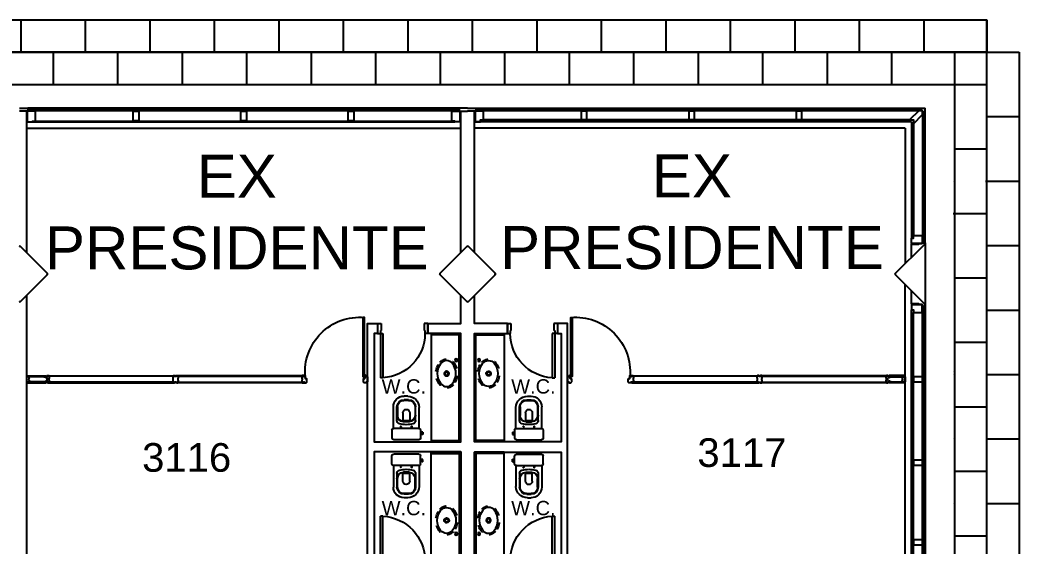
# Model space of a CAD drawing. Header units: metres. Extents: x -331 to 2982, y 362 to 2539.
# Drawn here: x 1091.09 to 1105.03, y 2333.91 to 2341.26 of the extents above; entities that cross this region are included whole.
import ezdxf
from ezdxf.enums import TextEntityAlignment as Align

# ---------------------------------------------------------------- set-up
doc = ezdxf.new("R2010")
doc.units = ezdxf.units.M
for name, pattern in [('DASHDOT', [1, 0.5, -0.25, 0, -0.25]), ('XR_BL2_3 PAV$0$CONTINUOUS', [0]), ('XR_BL2_3 PAV$0$HIDDEN', [0.375, 0.25, -0.125])]:
    doc.linetypes.add(name, pattern=pattern)
doc.layers.get('0').update_dxf_attribs({"color": 251})
for name, color, linetype in [('ALV', 251, 'Continuous'), ('CX', 251, 'Continuous'), ('Det', 251, 'Continuous'), ('Div', 251, 'Continuous'), ('Est', 251, 'Continuous'), ('Mob', 251, 'Continuous'), ('Texto_Salas', 251, 'Continuous'), ('vid', 251, 'Continuous'), ('Zlixo01', 251, 'Continuous')]:
    doc.layers.add(name, color=color, linetype=linetype)
doc.layers.add('Det_Lcorte', color=251, linetype='Continuous', lineweight=20)
doc.layers.add('LCorte', color=251, linetype='Continuous', lineweight=20)
doc.styles.add('ARIAL', font='arial.ttf')
doc.styles.add('DESTAQUE', font='arial.ttf', dxfattribs={"height": 0.4})
doc.styles.get("Standard").update_dxf_attribs({"font": 'arial.ttf', "height": 0.3})

# ---------------------------------------------------------------- blocks, each defined once
blk = doc.blocks.new('XR_BL2_3 PAV$0$PERFIL_UNIT_12')
at = {"layer": 'CX'}
blk.add_lwpolyline([(0, 0.12), (-0.08, 0.12), (-0.08, 0), (0, 0)], close=True, dxfattribs=at)
blk = doc.blocks.new('XR_BL2_3 PAV$0$perfil_cc')
at = {"layer": 'CX'}
for p, q in [((-0.115, 0.117), (-0.115, -0.029)), ((-0.115, -0.029), (-0.115, 0.117))]:
    blk.add_line(p, q, dxfattribs=at)
blk.add_lwpolyline([(0, 0.12), (-0.08, 0.12), (-0.115, 0.12), (-0.115, -0.029), (-0.085, -0.029), (-0.085, -0.028), (-0.04, -0.028), (-0.04, 0), (0, 0)], close=True, dxfattribs=at)
blk = doc.blocks.new('SALA_ANEXO_Canto')
at = {"layer": 'ALV'}
for points in [[(-1156.544, 710.509), (-1156.544, 712.483), (-1156.449, 712.483)], [(-1162.644, 710.444), (-1162.644, 710.623), (-1162.744, 710.623), (-1162.744, 710.633), (-1162.792, 710.633), (-1162.792, 710.643), (-1162.834, 710.643), (-1162.834, 710.62)], [(-1162.834, 709.796), (-1162.834, 709.774), (-1162.819, 709.774), (-1162.819, 709.754), (-1162.792, 709.754), (-1162.792, 709.784), (-1162.744, 709.784), (-1162.744, 709.794), (-1162.644, 709.794), (-1162.644, 709.972)], [(-1156.544, 706.208), (-1156.544, 707.723), (-1157.754, 707.723), (-1157.754, 706.208)], [(-1157.844, 706.068), (-1157.844, 709.518), (-1157.704, 709.518), (-1157.704, 709.378), (-1157.754, 709.378), (-1157.754, 707.863), (-1156.544, 707.863), (-1156.544, 709.378), (-1157.004, 709.378), (-1157.004, 709.518), (-1156.544, 709.518), (-1156.544, 709.907)]]:
    blk.add_lwpolyline(points, dxfattribs=at)
at = {"layer": 'CX', "color": 1}
for p, q in [((-1156.564, 712.523), (-1162.834, 712.523)), ((-1162.834, 710.643), (-1162.834, 712.523)), ((-1162.554, 712.243), (-1156.544, 712.243)), ((-1162.554, 712.243), (-1162.554, 710.354)), ((-1162.554, 701.754), (-1162.554, 710.062)), ((-1162.834, 709.774), (-1162.834, 702.043))]:
    blk.add_line(p, q, dxfattribs=at)
at = {"layer": 'CX', "linetype": 'ByBlock', "ltscale": 0.1}
for p, q in [((-1156.564, 712.508), (-1156.584, 712.508)), ((-1156.584, 712.508), (-1156.584, 712.482)), ((-1156.449, 712.523), (-1156.564, 712.523)), ((-1156.564, 712.523), (-1156.564, 712.483)), ((-1156.564, 712.483), (-1156.449, 712.483))]:
    blk.add_line(p, q, dxfattribs=at)
at = {"layer": 'CX'}
for p, q in [((-1162.789, 710.633), (-1162.644, 710.633)), ((-1162.644, 710.633), (-1162.789, 710.633)), ((-1162.744, 710.623), (-1162.744, 710.633)), ((-1162.422, 710.208), (-1162.415, 710.215)), ((-1162.422, 710.208), (-1162.415, 710.201)), ((-1157.704, 709.518), (-1157.704, 709.378)), ((-1157.704, 709.518), (-1157.654, 709.518)), ((-1157.654, 709.518), (-1157.654, 709.418)), ((-1157.054, 709.518), (-1157.054, 709.418)), ((-1157.004, 709.518), (-1157.054, 709.518)), ((-1157.004, 709.518), (-1157.004, 709.378)), ((-1157.704, 709.378), (-1157.664, 709.378)), ((-1157.664, 709.418), (-1157.654, 709.418)), ((-1157.664, 709.418), (-1157.664, 709.378)), ((-1157.664, 709.378), (-1157.664, 708.759)), ((-1157.664, 709.378), (-1157.629, 709.378)), ((-1157.629, 709.378), (-1157.629, 708.759)), ((-1157.044, 709.418), (-1157.054, 709.418)), ((-1157.044, 709.418), (-1157.044, 709.378)), ((-1157.004, 709.378), (-1157.044, 709.378)), ((-1157.629, 708.759), (-1157.664, 708.759)), ((-1157.664, 706.208), (-1157.664, 706.827)), ((-1157.629, 706.827), (-1157.664, 706.827)), ((-1157.629, 706.208), (-1157.629, 706.827))]:
    blk.add_line(p, q, dxfattribs=at)
at = {"layer": 'CX', "linetype": 'XR_BL2_3 PAV$0$CONTINUOUS'}
for p, q in [((-1162.36, 708.772), (-1162.36, 708.773)), ((-1162.36, 708.773), (-1162.35, 708.773)), ((-1162.35, 708.772), (-1162.36, 708.772)), ((-1162.35, 708.773), (-1162.346, 708.773)), ((-1162.346, 708.772), (-1162.35, 708.772)), ((-1162.343, 708.768), (-1162.344, 708.77)), ((-1162.343, 708.77), (-1162.342, 708.768)), ((-1162.342, 708.768), (-1162.337, 708.768)), ((-1162.335, 708.766), (-1162.342, 708.767)), ((-1162.337, 708.768), (-1162.337, 708.774)), ((-1162.337, 708.774), (-1162.317, 708.774)), ((-1162.323, 708.772), (-1162.336, 708.772)), ((-1162.336, 708.772), (-1162.336, 708.767)), ((-1162.336, 708.767), (-1162.335, 708.767)), ((-1162.333, 708.764), (-1162.334, 708.765)), ((-1162.333, 708.766), (-1162.332, 708.765)), ((-1162.332, 708.765), (-1162.333, 708.764)), ((-1162.323, 708.756), (-1162.323, 708.772)), ((-1162.317, 708.774), (-1162.317, 708.783)), ((-1162.311, 708.79), (-1162.293, 708.79)), ((-1162.292, 708.788), (-1162.307, 708.788)), ((-1162.307, 708.788), (-1162.307, 708.781)), ((-1162.307, 708.781), (-1162.292, 708.781)), ((-1162.292, 708.789), (-1162.292, 708.788)), ((-1162.287, 708.776), (-1162.287, 708.755)), ((-1162.36, 708.704), (-1162.36, 708.705)), ((-1162.36, 708.705), (-1162.354, 708.705)), ((-1162.354, 708.704), (-1162.36, 708.704)), ((-1162.354, 708.705), (-1162.346, 708.705)), ((-1162.346, 708.704), (-1162.354, 708.704)), ((-1162.344, 708.707), (-1162.343, 708.709)), ((-1162.342, 708.709), (-1162.343, 708.707)), ((-1162.342, 708.71), (-1162.335, 708.711)), ((-1162.337, 708.709), (-1162.342, 708.709)), ((-1162.337, 708.704), (-1162.337, 708.709)), ((-1162.317, 708.704), (-1162.337, 708.704)), ((-1162.335, 708.71), (-1162.336, 708.71)), ((-1162.336, 708.71), (-1162.336, 708.705)), ((-1162.336, 708.705), (-1162.323, 708.705)), ((-1162.334, 708.712), (-1162.333, 708.713)), ((-1162.333, 708.713), (-1162.332, 708.712)), ((-1162.332, 708.712), (-1162.333, 708.711)), ((-1162.314, 708.756), (-1162.323, 708.756)), ((-1162.323, 708.705), (-1162.323, 708.721)), ((-1162.323, 708.721), (-1162.314, 708.721)), ((-1162.317, 708.694), (-1162.317, 708.704)), ((-1162.314, 708.741), (-1162.314, 708.756)), ((-1162.314, 708.721), (-1162.314, 708.741)), ((-1162.293, 708.687), (-1162.311, 708.687)), ((-1162.292, 708.696), (-1162.307, 708.696)), ((-1162.307, 708.696), (-1162.307, 708.689)), ((-1162.307, 708.689), (-1162.292, 708.689)), ((-1162.292, 708.689), (-1162.292, 708.688)), ((-1162.29, 708.748), (-1162.29, 708.738)), ((-1162.29, 708.738), (-1162.29, 708.729)), ((-1162.287, 708.753), (-1162.289, 708.75)), ((-1162.289, 708.727), (-1162.287, 708.724)), ((-1162.287, 708.722), (-1162.287, 708.701))]:
    blk.add_line(p, q, dxfattribs=at)
at = {"layer": 'CX'}
for points in [[(-1162.622, 712.364, -0.668179), (-1162.622, 712.362), (-1162.672, 712.362), (-1162.672, 712.312, -0.668179), (-1162.674, 712.311), (-1162.792, 712.429), (-1162.798, 712.429), (-1162.798, 712.475), (-1162.808, 712.475), (-1162.785, 712.498), (-1162.785, 712.488), (-1162.741, 712.488), (-1162.741, 712.483)], [(-1162.514, 708.75), (-1162.517, 708.761, 0.194954), (-1162.517, 708.762), (-1162.519, 708.763, -0.387702), (-1162.52, 708.766), (-1162.518, 708.769), (-1162.519, 708.769), (-1162.521, 708.764), (-1162.521, 708.765), (-1162.521, 708.772), (-1162.51, 708.772), (-1162.51, 708.773), (-1162.554, 708.773), (-1162.554, 708.703), (-1162.51, 708.703), (-1162.51, 708.705), (-1162.521, 708.705), (-1162.521, 708.711), (-1162.521, 708.712), (-1162.519, 708.708), (-1162.518, 708.708), (-1162.52, 708.711, -0.387702), (-1162.519, 708.713), (-1162.517, 708.715, 0.194954), (-1162.517, 708.716), (-1162.514, 708.726, 0.268551), (-1162.516, 708.731), (-1162.523, 708.736), (-1162.523, 708.74), (-1162.516, 708.746, 0.268551)], [(-1160.525, 708.78), (-1160.521, 708.78, -0.414214), (-1160.518, 708.777), (-1160.518, 708.783, -0.439162), (-1160.512, 708.789), (-1160.494, 708.789, -0.414214), (-1160.493, 708.788), (-1160.493, 708.788), (-1160.508, 708.788), (-1160.508, 708.781), (-1160.493, 708.781, -0.322891), (-1160.487, 708.775), (-1160.487, 708.755, -0.13729), (-1160.488, 708.752), (-1160.49, 708.75, 0.13729), (-1160.49, 708.747), (-1160.49, 708.738), (-1160.49, 708.729, 0.13729), (-1160.49, 708.727), (-1160.488, 708.724, -0.13729), (-1160.487, 708.722), (-1160.487, 708.701, -0.322891), (-1160.493, 708.696), (-1160.508, 708.696), (-1160.508, 708.689), (-1160.493, 708.689), (-1160.493, 708.688, -0.414214), (-1160.494, 708.687), (-1160.512, 708.687, -0.439162), (-1160.518, 708.694), (-1160.518, 708.699, -0.414214), (-1160.521, 708.696), (-1160.525, 708.696, -0.414214), (-1160.528, 708.699), (-1160.528, 708.694, -0.439162), (-1160.534, 708.687), (-1160.552, 708.687, -0.414214), (-1160.553, 708.688), (-1160.553, 708.689), (-1160.538, 708.689), (-1160.538, 708.696), (-1160.553, 708.696, -0.322891), (-1160.558, 708.701), (-1160.558, 708.722, -0.13729), (-1160.558, 708.724), (-1160.556, 708.727, 0.13729), (-1160.555, 708.729), (-1160.555, 708.738), (-1160.555, 708.747, 0.13729), (-1160.556, 708.75), (-1160.558, 708.752, -0.13729), (-1160.558, 708.755), (-1160.558, 708.775, -0.322891), (-1160.553, 708.781), (-1160.538, 708.781), (-1160.538, 708.788), (-1160.553, 708.788), (-1160.553, 708.788, -0.414214), (-1160.552, 708.789), (-1160.534, 708.789, -0.439162), (-1160.528, 708.783), (-1160.528, 708.777, -0.414214)], [(-1158.732, 708.694), (-1158.732, 708.701), (-1158.731, 708.701), (-1158.731, 708.692, 0.422579), (-1158.726, 708.687), (-1158.707, 708.687, 0.414214), (-1158.691, 708.703), (-1158.691, 708.745, 0.414214), (-1158.693, 708.747), (-1158.7, 708.747), (-1158.699, 708.745), (-1158.705, 708.745), (-1158.703, 708.747), (-1158.711, 708.747), (-1158.711, 708.787, 0.414214), (-1158.713, 708.789), (-1158.726, 708.789, 0.414214), (-1158.731, 708.784), (-1158.731, 708.773), (-1158.732, 708.773), (-1158.732, 708.783, 0.439162), (-1158.738, 708.789), (-1158.756, 708.789, 0.414214), (-1158.757, 708.788), (-1158.757, 708.788), (-1158.742, 708.788), (-1158.742, 708.781), (-1158.757, 708.781, 0.322891), (-1158.762, 708.775), (-1158.762, 708.755, 0.13729), (-1158.762, 708.752), (-1158.76, 708.75, -0.13729), (-1158.759, 708.747), (-1158.759, 708.738), (-1158.759, 708.729, -0.13729), (-1158.76, 708.727), (-1158.762, 708.724, 0.13729), (-1158.762, 708.722), (-1158.762, 708.701, 0.322891), (-1158.757, 708.696), (-1158.742, 708.696), (-1158.742, 708.689), (-1158.757, 708.689), (-1158.757, 708.688, 0.414214), (-1158.756, 708.687), (-1158.738, 708.687, 0.439162)]]:
    blk.add_lwpolyline(points, format="xyb", close=True, dxfattribs=at)
for points in [[(-1162.792, 710.748), (-1162.792, 710.668), (-1162.792, 710.633), (-1162.644, 710.633), (-1162.644, 710.663), (-1162.644, 710.663), (-1162.644, 710.707), (-1162.672, 710.707), (-1162.672, 710.748)], [(-1157.908, 709.602), (-1157.909, 708.777), (-1157.889, 708.777), (-1157.888, 709.602)]]:
    blk.add_lwpolyline(points, close=True, dxfattribs=at)
at = {"layer": 'CX', "linetype": 'Continuous'}
blk.add_lwpolyline([(-1157.881, 708.786, -0.414214), (-1157.879, 708.788), (-1157.866, 708.788, -0.414214), (-1157.861, 708.783), (-1157.861, 708.773), (-1157.844, 708.773), (-1157.844, 708.707), (-1157.844, 708.703), (-1157.861, 708.703), (-1157.861, 708.693, -0.422579), (-1157.866, 708.688), (-1157.884, 708.688, -0.414214), (-1157.901, 708.705), (-1157.901, 708.745, -0.414214), (-1157.899, 708.747), (-1157.891, 708.747), (-1157.893, 708.745), (-1157.887, 708.745), (-1157.888, 708.747), (-1157.881, 708.747), (-1157.881, 708.759), (-1157.88, 708.759), (-1157.88, 708.76), (-1157.883, 708.76), (-1157.883, 708.771), (-1157.883, 708.772), (-1157.883, 708.758), (-1157.886, 708.758), (-1157.886, 708.788), (-1157.887, 708.788), (-1157.887, 708.79, -3.099483), (-1157.88, 708.789, 0.294496), (-1157.882, 708.787), (-1157.882, 708.775), (-1157.88, 708.775), (-1157.88, 708.775), (-1157.881, 708.775), (-1157.881, 708.786)], format="xyb", close=True, dxfattribs=at)
at = {"layer": 'CX', "color": 1}
for centre, radius, start, end in [((-1157.953, 708.841), 0.764, 85.1646, 184.8272), ((-1157.664, 709.378), 0.62, 273.2362, 0), ((-1157.664, 706.208), 0.62, 0, 86.7638)]:
    blk.add_arc(centre, radius, start, end, dxfattribs=at)
at = {"layer": 'CX', "linetype": 'XR_BL2_3 PAV$0$CONTINUOUS'}
for centre, radius, start, end in [((-1162.346, 708.77), 0.003, 0, 90), ((-1162.346, 708.77), 0.0018, 360, 90), ((-1162.342, 708.768), 0.001, 180, 270), ((-1162.335, 708.765), 0.002, 33.8514, 80.0832), ((-1162.335, 708.764), 0.002, 31.9223, 79.9156), ((-1162.311, 708.784), 0.00607, 92.822, 184.1227), ((-1162.293, 708.789), 0.001, 0, 90), ((-1162.293, 708.774), 0.0066, 11.8368, 83.416), ((-1162.346, 708.707), 0.003, 270, 0), ((-1162.346, 708.707), 0.0018, 270, 0), ((-1162.342, 708.709), 0.001, 90, 180), ((-1162.335, 708.713), 0.002, 280.0844, 328.0777), ((-1162.335, 708.712), 0.002, 279.9168, 326.1486), ((-1162.311, 708.693), 0.00607, 175.8773, 267.178), ((-1162.293, 708.688), 0.001, 270, 360), ((-1162.293, 708.703), 0.0066, 276.584, 348.1632), ((-1162.285, 708.748), 0.005, 148.731, 180), ((-1162.285, 708.729), 0.005, 180, 211.269), ((-1162.292, 708.755), 0.005, 328.731, 0), ((-1162.292, 708.722), 0.005, 360, 31.269)]:
    blk.add_arc(centre, radius, start, end, dxfattribs=at)
at = {"layer": 'Div', "linetype": 'ByBlock'}
for points in [[(-1162.332, 708.774), (-1162.548, 708.774), (-1162.548, 708.789), (-1162.332, 708.789)], [(-1162.332, 708.703), (-1162.548, 708.703), (-1162.548, 708.688), (-1162.332, 708.688)]]:
    blk.add_lwpolyline(points, close=True, dxfattribs=at)
at = {"layer": 'Est'}
blk.add_lwpolyline([(-1162.834, 710.62), (-1162.834, 709.796), (-1162.827, 709.789), (-1162.415, 710.201), (-1162.422, 710.208), (-1162.415, 710.215), (-1162.827, 710.627)], close=True, dxfattribs=at)
blk.add_lwpolyline([(-1156.449, 709.826), (-1156.456, 709.819), (-1156.837, 710.201), (-1156.83, 710.208), (-1156.837, 710.215), (-1156.456, 710.597), (-1156.449, 710.59)], dxfattribs=at)
at = {"layer": 'Mob'}
for p, q in [((-1157.284, 708.503), (-1157.334, 708.503)), ((-1157.484, 708.053), (-1157.484, 708.353)), ((-1157.434, 708.237), (-1157.434, 708.353)), ((-1157.426, 708.354), (-1157.426, 708.234)), ((-1157.271, 708.444), (-1157.336, 708.444)), ((-1157.274, 708.453), (-1157.334, 708.453)), ((-1157.181, 708.354), (-1157.181, 708.234)), ((-1157.174, 708.237), (-1157.174, 708.353)), ((-1157.124, 708.053), (-1157.124, 708.343)), ((-1157.434, 708.165), (-1157.434, 708.237)), ((-1157.352, 708.27), (-1157.352, 708.164)), ((-1157.256, 708.27), (-1157.256, 708.164)), ((-1157.174, 708.165), (-1157.174, 708.237)), ((-1157.266, 708.145), (-1157.342, 708.145)), ((-1157.266, 708.149), (-1157.341, 708.149)), ((-1157.504, 708.028), (-1157.504, 707.918)), ((-1157.129, 708.053), (-1157.479, 708.053)), ((-1157.104, 708.028), (-1157.104, 707.918)), ((-1157.089, 707.998), (-1157.104, 707.998)), ((-1157.089, 707.968), (-1157.104, 707.968)), ((-1157.074, 708.001), (-1157.089, 708.001)), ((-1157.089, 708.001), (-1157.089, 707.966)), ((-1157.074, 707.966), (-1157.089, 707.966)), ((-1157.074, 708.001), (-1157.074, 707.966)), ((-1157.129, 707.893), (-1157.479, 707.893)), ((-1157.504, 707.558), (-1157.504, 707.668)), ((-1157.129, 707.693), (-1157.479, 707.693)), ((-1157.104, 707.558), (-1157.104, 707.668)), ((-1157.484, 707.534), (-1157.484, 707.233)), ((-1157.129, 707.533), (-1157.479, 707.533)), ((-1157.124, 707.534), (-1157.124, 707.243)), ((-1157.089, 707.618), (-1157.104, 707.618)), ((-1157.089, 707.588), (-1157.104, 707.588)), ((-1157.074, 707.621), (-1157.089, 707.621)), ((-1157.089, 707.586), (-1157.089, 707.621)), ((-1157.074, 707.586), (-1157.089, 707.586)), ((-1157.074, 707.586), (-1157.074, 707.621)), ((-1157.434, 707.422), (-1157.434, 707.349)), ((-1157.352, 707.316), (-1157.352, 707.422)), ((-1157.266, 707.441), (-1157.342, 707.441)), ((-1157.266, 707.437), (-1157.341, 707.437)), ((-1157.256, 707.316), (-1157.256, 707.422)), ((-1157.174, 707.422), (-1157.174, 707.349)), ((-1157.434, 707.349), (-1157.434, 707.233)), ((-1157.426, 707.232), (-1157.426, 707.352)), ((-1157.181, 707.232), (-1157.181, 707.352)), ((-1157.174, 707.349), (-1157.174, 707.233)), ((-1157.271, 707.142), (-1157.336, 707.142)), ((-1157.274, 707.133), (-1157.334, 707.133)), ((-1157.284, 707.083), (-1157.334, 707.083))]:
    blk.add_line(p, q, dxfattribs=at)
for points in [[(-1156.959, 707.863), (-1156.959, 707.863), (-1156.544, 707.863), (-1156.544, 709.378), (-1156.959, 709.378), (-1156.959, 707.863)], [(-1156.959, 707.883), (-1156.564, 707.883), (-1156.564, 709.358), (-1156.958, 709.358)], [(-1156.959, 707.723), (-1156.959, 707.723), (-1156.544, 707.723), (-1156.544, 706.208), (-1156.959, 706.208), (-1156.959, 707.723)], [(-1156.959, 707.703), (-1156.564, 707.703), (-1156.564, 706.228), (-1156.958, 706.228)]]:
    blk.add_lwpolyline(points, dxfattribs=at)
at = {"layer": 'Mob', "linetype": 'XR_BL2_3 PAV$0$HIDDEN', "ltscale": 0.05}
for points in [[(-1156.836, 708.975, 0.358975), (-1156.836, 708.662)], [(-1156.646, 708.975, 0.472393), (-1156.836, 708.975)], [(-1156.646, 708.661, 0.359179), (-1156.646, 708.975)], [(-1156.836, 708.662, 0.471699), (-1156.646, 708.661)], [(-1156.836, 706.925, -0.471699), (-1156.646, 706.925)], [(-1156.836, 706.612, -0.358975), (-1156.836, 706.925)], [(-1156.646, 706.925, -0.359179), (-1156.646, 706.612)], [(-1156.646, 706.612, -0.472393), (-1156.836, 706.612)]]:
    blk.add_lwpolyline(points, format="xyb", dxfattribs=at)
at = {"layer": 'Mob'}
for points in [[(-1156.82, 708.962, 0.358974), (-1156.82, 708.675)], [(-1156.663, 708.962, 0.472527), (-1156.82, 708.962)], [(-1156.663, 708.675, 0.359169), (-1156.663, 708.962)], [(-1156.718, 708.818, 1), (-1156.764, 708.818)], [(-1156.764, 708.818, 1), (-1156.718, 708.818)], [(-1156.82, 708.675, 0.471701), (-1156.663, 708.675)], [(-1156.82, 706.912, -0.471701), (-1156.663, 706.912)], [(-1156.82, 706.625, -0.358974), (-1156.82, 706.912)], [(-1156.663, 706.912, -0.359169), (-1156.663, 706.625)], [(-1156.764, 706.768, -1), (-1156.718, 706.768)], [(-1156.718, 706.768, -1), (-1156.764, 706.768)], [(-1156.663, 706.625, -0.472527), (-1156.82, 706.625)]]:
    blk.add_lwpolyline(points, format="xyb", dxfattribs=at)
for points in [[(-1156.741, 708.852, 1.732057), (-1156.712, 708.801, 0.577348)], [(-1156.741, 706.735, -1.732057), (-1156.712, 706.785, -0.577348)]]:
    blk.add_lwpolyline(points, format="xyb", close=True, dxfattribs=at)
for centre, radius in [((-1156.608, 709.006), 0.0175), ((-1157.379, 708.072), 0.0075), ((-1157.229, 708.072), 0.0075), ((-1157.379, 707.514), 0.0075), ((-1157.229, 707.514), 0.0075), ((-1156.608, 706.581), 0.0175)]:
    blk.add_circle(centre, radius, dxfattribs=at)
for centre, radius, start, end in [((-1157.334, 708.353), 0.15, 90, 180), ((-1157.284, 708.343), 0.16, 0, 90), ((-1157.334, 708.353), 0.1, 90, 180), ((-1157.336, 708.354), 0.09, 90, 180), ((-1157.274, 708.353), 0.1, 0, 90), ((-1157.271, 708.354), 0.09, 0, 90), ((-1157.342, 708.237), 0.092, 180, 270), ((-1157.341, 708.234), 0.085, 180, 270), ((-1157.304, 708.27), 0.048, 0, 180), ((-1157.266, 708.237), 0.092, 270, 0), ((-1157.266, 708.234), 0.085, 270, 0), ((-1157.382, 708.165), 0.0519, 180.4721, 250.6216), ((-1157.248, 708.949), 0.846, 259.7212, 266.2276), ((-1157.312, 708.281), 0.124, 251.5021, 274.0925), ((-1157.295, 708.281), 0.124, 265.9075, 288.4979), ((-1157.359, 708.949), 0.846, 273.7724, 280.2788), ((-1157.225, 708.165), 0.0519, 289.3784, 359.5279), ((-1157.479, 708.028), 0.025, 90, 180), ((-1157.129, 708.028), 0.025, 0, 90), ((-1157.479, 707.918), 0.025, 180, 270), ((-1157.129, 707.918), 0.025, 270, 0), ((-1157.479, 707.668), 0.025, 90, 180), ((-1157.129, 707.668), 0.025, 0, 90), ((-1157.479, 707.558), 0.025, 180, 270), ((-1157.129, 707.558), 0.025, 270, 0), ((-1157.382, 707.422), 0.0519, 109.3784, 179.5279), ((-1157.342, 707.349), 0.092, 90, 180), ((-1157.341, 707.352), 0.085, 90, 180), ((-1157.248, 706.638), 0.846, 93.7724, 100.2788), ((-1157.312, 707.305), 0.124, 85.9075, 108.4979), ((-1157.359, 706.638), 0.846, 79.7212, 86.2276), ((-1157.295, 707.305), 0.124, 71.5021, 94.0925), ((-1157.266, 707.349), 0.092, 0, 90), ((-1157.266, 707.352), 0.085, 0, 90), ((-1157.225, 707.422), 0.0519, 0.4721, 70.6216), ((-1157.334, 707.233), 0.15, 180, 270), ((-1157.334, 707.233), 0.1, 180, 270), ((-1157.336, 707.232), 0.09, 180, 270), ((-1157.304, 707.316), 0.048, 180, 0), ((-1157.284, 707.243), 0.16, 270, 0), ((-1157.274, 707.233), 0.1, 270, 0), ((-1157.271, 707.232), 0.09, 270, 0)]:
    blk.add_arc(centre, radius, start, end, dxfattribs=at)
at = {"layer": 'vid', "linetype": 'ByBlock', "ltscale": 0.1}
for p, q in [((-1162.672, 712.362), (-1162.672, 710.748)), ((-1162.672, 702.148), (-1162.672, 709.669))]:
    blk.add_line(p, q, dxfattribs=at)
at = {"layer": 'vid'}
for p, q in [((-1162.644, 712.333), (-1156.544, 712.333)), ((-1162.644, 712.333), (-1162.644, 710.707)), ((-1162.632, 712.362), (-1156.669, 712.362)), ((-1162.644, 702.107), (-1162.644, 709.709))]:
    blk.add_line(p, q, dxfattribs=at)
for points in [[(-1162.798, 712.475), (-1162.798, 710.663), (-1162.808, 710.663), (-1162.808, 712.475)], [(-1162.785, 712.488), (-1156.584, 712.488), (-1156.584, 712.498), (-1162.785, 712.498)], [(-1162.798, 702.063), (-1162.798, 709.754), (-1162.808, 709.754), (-1162.808, 702.063)], [(-1162.299, 708.788), (-1160.538, 708.788), (-1160.538, 708.781), (-1162.299, 708.781)], [(-1158.745, 708.788), (-1160.508, 708.788), (-1160.508, 708.781), (-1158.745, 708.781)], [(-1162.299, 708.689), (-1160.538, 708.689), (-1160.538, 708.696), (-1162.299, 708.696)], [(-1158.745, 708.689), (-1160.508, 708.689), (-1160.508, 708.696), (-1158.745, 708.696)]]:
    blk.add_lwpolyline(points, close=True, dxfattribs=at)
at = {"layer": 'CX', "xscale": -1, "rotation": 90}
blk.add_blockref('XR_BL2_3 PAV$0$perfil_cc', (-1162.672, 709.669), dxfattribs=at)
at = {"layer": 'Zlixo01', "linetype": 'ByBlock', "xscale": -1}
for p in [(-1161.114, 712.362), (-1159.614, 712.362), (-1158.114, 712.362)]:
    blk.add_blockref('XR_BL2_3 PAV$0$PERFIL_UNIT_12', p, dxfattribs=at)
at = {"layer": 'Zlixo01', "linetype": 'ByBlock', "ltscale": 0.1, "xscale": -1}
blk.add_blockref('XR_BL2_3 PAV$0$perfil_cc', (-1156.669, 712.362), dxfattribs=at)
at = {"layer": 'Zlixo01', "linetype": 'ByBlock', "rotation": 89.99999999999999}
for p in [(-1162.674, 708.778), (-1162.674, 707.614), (-1162.674, 706.503)]:
    blk.add_blockref('XR_BL2_3 PAV$0$PERFIL_UNIT_12', p, dxfattribs=at)
blk = doc.blocks.new('SALA_ANEXO_Meio')
at = {"layer": 'ALV'}
for p, q in [((-1090.946, 729.98), (-1090.946, 728.006)), ((-1090.946, 727.404), (-1090.946, 719.406))]:
    blk.add_line(p, q, dxfattribs=at)
for points in [[(-1097.006, 728.006), (-1097.006, 729.98), (-1097.101, 729.98)], [(-1097.006, 723.705), (-1097.006, 725.22), (-1095.796, 725.22), (-1095.796, 723.705)], [(-1095.706, 723.565), (-1095.706, 727.015), (-1095.846, 727.015), (-1095.846, 726.875), (-1095.796, 726.875), (-1095.796, 725.36), (-1097.006, 725.36), (-1097.006, 726.875), (-1096.546, 726.875), (-1096.546, 727.015), (-1097.006, 727.015), (-1097.006, 727.404)]]:
    blk.add_lwpolyline(points, dxfattribs=at)
at = {"layer": 'CX', "linetype": 'ByBlock', "ltscale": 0.1}
for p, q in [((-1097.101, 730.02), (-1096.986, 730.02)), ((-1096.986, 729.98), (-1097.101, 729.98)), ((-1096.986, 730.02), (-1096.986, 729.98)), ((-1096.986, 730.005), (-1096.966, 730.005)), ((-1096.966, 730.005), (-1096.966, 729.979)), ((-1090.966, 730.005), (-1090.986, 730.005)), ((-1090.986, 730.005), (-1090.986, 729.979)), ((-1090.851, 730.02), (-1090.966, 730.02)), ((-1090.966, 730.02), (-1090.966, 729.98)), ((-1090.966, 729.98), (-1090.851, 729.98))]:
    blk.add_line(p, q, dxfattribs=at)
at = {"layer": 'CX'}
for p, q in [((-1096.996, 729.976), (-1096.996, 729.83)), ((-1096.996, 729.83), (-1096.996, 729.976)), ((-1090.956, 729.976), (-1090.956, 729.83)), ((-1090.956, 729.83), (-1090.956, 729.976)), ((-1096.546, 727.015), (-1096.546, 726.875)), ((-1096.546, 727.015), (-1096.496, 727.015)), ((-1096.506, 726.915), (-1096.496, 726.915)), ((-1096.506, 726.915), (-1096.506, 726.875)), ((-1096.496, 727.015), (-1096.496, 726.915)), ((-1095.896, 727.015), (-1095.896, 726.915)), ((-1095.846, 727.015), (-1095.896, 727.015)), ((-1095.886, 726.915), (-1095.896, 726.915)), ((-1095.886, 726.915), (-1095.886, 726.875)), ((-1095.846, 727.015), (-1095.846, 726.875)), ((-1096.546, 726.875), (-1096.506, 726.875)), ((-1095.921, 726.875), (-1095.921, 726.256)), ((-1095.886, 726.875), (-1095.921, 726.875)), ((-1095.886, 726.875), (-1095.886, 726.256)), ((-1095.846, 726.875), (-1095.886, 726.875)), ((-1095.921, 726.256), (-1095.886, 726.256)), ((-1095.921, 723.705), (-1095.921, 724.324)), ((-1095.921, 724.324), (-1095.886, 724.324)), ((-1095.886, 723.705), (-1095.886, 724.324))]:
    blk.add_line(p, q, dxfattribs=at)
at = {"layer": 'CX', "color": 1}
for p, q in [((-1096.986, 730.02), (-1090.966, 730.02)), ((-1090.946, 729.74), (-1097.006, 729.74))]:
    blk.add_line(p, q, dxfattribs=at)
at = {"layer": 'CX'}
for points in [[(-1096.881, 729.979), (-1096.961, 729.979), (-1096.996, 729.979), (-1096.996, 729.83), (-1096.966, 729.83), (-1096.966, 729.83), (-1096.922, 729.83), (-1096.922, 729.84), (-1096.881, 729.84)], [(-1095.436, 729.98), (-1095.516, 729.98), (-1095.516, 729.845), (-1095.436, 729.845)], [(-1093.936, 729.98), (-1094.016, 729.98), (-1094.016, 729.845), (-1093.936, 729.845)], [(-1092.436, 729.98), (-1092.516, 729.98), (-1092.516, 729.845), (-1092.436, 729.845)], [(-1091.072, 729.979), (-1090.992, 729.979), (-1090.956, 729.979), (-1090.956, 729.83), (-1090.986, 729.83), (-1090.986, 729.83), (-1091.031, 729.83), (-1091.031, 729.84), (-1091.072, 729.84)], [(-1095.642, 727.098), (-1095.641, 726.273), (-1095.661, 726.273), (-1095.662, 727.098)]]:
    blk.add_lwpolyline(points, close=True, dxfattribs=at)
at = {"layer": 'CX', "linetype": 'Continuous'}
blk.add_lwpolyline([(-1095.669, 726.283, 0.414214), (-1095.671, 726.285), (-1095.684, 726.285, 0.414214), (-1095.689, 726.28), (-1095.689, 726.27), (-1095.706, 726.27), (-1095.706, 726.204), (-1095.706, 726.2), (-1095.689, 726.2), (-1095.689, 726.19, 0.422579), (-1095.684, 726.185), (-1095.666, 726.185, 0.414214), (-1095.649, 726.201), (-1095.649, 726.242, 0.414214), (-1095.651, 726.244), (-1095.659, 726.244), (-1095.657, 726.241), (-1095.663, 726.241), (-1095.662, 726.244), (-1095.669, 726.244), (-1095.669, 726.255), (-1095.67, 726.255), (-1095.67, 726.256), (-1095.667, 726.256), (-1095.667, 726.268), (-1095.667, 726.268), (-1095.667, 726.254), (-1095.664, 726.254), (-1095.664, 726.284), (-1095.663, 726.284), (-1095.663, 726.287, 3.099483), (-1095.67, 726.286, -0.294496), (-1095.668, 726.284), (-1095.668, 726.271), (-1095.67, 726.271), (-1095.67, 726.271), (-1095.669, 726.271), (-1095.669, 726.283)], format="xyb", close=True, dxfattribs=at)
at = {"layer": 'CX'}
for points in [[(-1094.818, 726.19), (-1094.818, 726.198), (-1094.819, 726.198), (-1094.819, 726.188, -0.422579), (-1094.824, 726.183), (-1094.843, 726.183, -0.414214), (-1094.859, 726.2), (-1094.859, 726.241, -0.414214), (-1094.857, 726.243), (-1094.85, 726.243), (-1094.851, 726.241), (-1094.845, 726.241), (-1094.847, 726.243), (-1094.839, 726.243), (-1094.839, 726.283, -0.414214), (-1094.837, 726.285), (-1094.824, 726.285, -0.414214), (-1094.819, 726.28), (-1094.819, 726.27), (-1094.818, 726.27), (-1094.818, 726.279, -0.439162), (-1094.812, 726.286), (-1094.794, 726.286, -0.414214), (-1094.793, 726.285), (-1094.793, 726.284), (-1094.808, 726.284), (-1094.808, 726.277), (-1094.793, 726.277, -0.322891), (-1094.788, 726.272), (-1094.788, 726.251, -0.13729), (-1094.788, 726.249), (-1094.79, 726.246, 0.13729), (-1094.791, 726.244), (-1094.791, 726.235), (-1094.791, 726.226, 0.13729), (-1094.79, 726.223), (-1094.788, 726.221, -0.13729), (-1094.788, 726.218), (-1094.788, 726.198, -0.322891), (-1094.793, 726.193), (-1094.808, 726.193), (-1094.808, 726.185), (-1094.793, 726.185), (-1094.793, 726.185, -0.414214), (-1094.794, 726.184), (-1094.812, 726.184, -0.439162)], [(-1093.025, 726.277), (-1093.029, 726.277, 0.414214), (-1093.032, 726.274), (-1093.032, 726.279, 0.439162), (-1093.038, 726.286), (-1093.056, 726.286, 0.414214), (-1093.057, 726.285), (-1093.057, 726.284), (-1093.042, 726.284), (-1093.042, 726.277), (-1093.057, 726.277, 0.322891), (-1093.063, 726.272), (-1093.063, 726.251, 0.13729), (-1093.062, 726.249), (-1093.06, 726.246, -0.13729), (-1093.06, 726.244), (-1093.06, 726.235), (-1093.06, 726.226, -0.13729), (-1093.06, 726.223), (-1093.062, 726.221, 0.13729), (-1093.063, 726.218), (-1093.063, 726.198, 0.322891), (-1093.057, 726.193), (-1093.042, 726.193), (-1093.042, 726.185), (-1093.057, 726.185), (-1093.057, 726.185, 0.414214), (-1093.056, 726.184), (-1093.038, 726.184, 0.439162), (-1093.032, 726.19), (-1093.032, 726.196, 0.414214), (-1093.029, 726.193), (-1093.025, 726.193, 0.414214), (-1093.022, 726.196), (-1093.022, 726.19, 0.439162), (-1093.016, 726.184), (-1092.998, 726.184, 0.414214), (-1092.997, 726.185), (-1092.997, 726.185), (-1093.012, 726.185), (-1093.012, 726.193), (-1092.997, 726.193, 0.322891), (-1092.992, 726.198), (-1092.992, 726.218, 0.13729), (-1092.992, 726.221), (-1092.994, 726.223, -0.13729), (-1092.995, 726.226), (-1092.995, 726.235), (-1092.995, 726.244, -0.13729), (-1092.994, 726.246), (-1092.992, 726.249, 0.13729), (-1092.992, 726.251), (-1092.992, 726.272, 0.322891), (-1092.997, 726.277), (-1093.012, 726.277), (-1093.012, 726.284), (-1092.997, 726.284), (-1092.997, 726.285, 0.414214), (-1092.998, 726.286), (-1093.016, 726.286, 0.439162), (-1093.022, 726.279), (-1093.022, 726.274, 0.414214)], [(-1090.986, 726.247), (-1090.983, 726.257, -0.194954), (-1090.983, 726.259), (-1090.981, 726.26, 0.387702), (-1090.98, 726.262), (-1090.982, 726.265), (-1090.981, 726.266), (-1090.979, 726.261), (-1090.979, 726.262), (-1090.979, 726.268), (-1090.99, 726.268), (-1090.99, 726.27), (-1090.946, 726.27), (-1090.946, 726.2), (-1090.99, 726.2), (-1090.99, 726.201), (-1090.979, 726.201), (-1090.979, 726.208), (-1090.979, 726.209), (-1090.981, 726.204), (-1090.982, 726.204), (-1090.98, 726.207, 0.387702), (-1090.981, 726.21), (-1090.983, 726.211, -0.194954), (-1090.983, 726.212), (-1090.986, 726.223, -0.268551), (-1090.984, 726.228), (-1090.977, 726.233), (-1090.977, 726.237), (-1090.984, 726.242, -0.268551)]]:
    blk.add_lwpolyline(points, format="xyb", close=True, dxfattribs=at)
at = {"layer": 'CX', "linetype": 'XR_BL2_3 PAV$0$CONTINUOUS'}
blk.add_lwpolyline([(-1091.257, 726.184), (-1091.239, 726.184, 0.420879), (-1091.233, 726.19), (-1091.233, 726.2), (-1091.213, 726.2), (-1091.213, 726.206), (-1091.208, 726.205), (-1091.207, 726.203, 0.414214), (-1091.204, 726.2), (-1091.196, 726.2), (-1091.19, 726.2), (-1091.19, 726.201), (-1091.196, 726.201), (-1091.204, 726.201, -0.414214), (-1091.206, 726.203), (-1091.207, 726.205, 0.414214), (-1091.208, 726.206), (-1091.215, 726.208, -0.212526), (-1091.216, 726.208), (-1091.217, 726.209), (-1091.218, 726.209), (-1091.217, 726.207, 0.204506), (-1091.215, 726.206), (-1091.214, 726.206), (-1091.214, 726.201), (-1091.227, 726.201), (-1091.227, 726.217), (-1091.236, 726.217), (-1091.236, 726.237), (-1091.236, 726.252), (-1091.227, 726.252), (-1091.227, 726.268), (-1091.214, 726.268), (-1091.214, 726.264), (-1091.215, 726.264, 0.204506), (-1091.217, 726.263), (-1091.218, 726.261), (-1091.217, 726.261), (-1091.216, 726.262, -0.212526), (-1091.215, 726.262), (-1091.208, 726.264, 0.414214), (-1091.207, 726.265), (-1091.206, 726.267, -0.414214), (-1091.204, 726.269), (-1091.2, 726.269), (-1091.19, 726.269), (-1091.19, 726.27), (-1091.2, 726.27), (-1091.204, 726.27, 0.414214), (-1091.207, 726.267), (-1091.208, 726.265), (-1091.213, 726.264), (-1091.213, 726.27), (-1091.233, 726.27), (-1091.233, 726.28, 0.420879), (-1091.239, 726.286), (-1091.257, 726.286, 0.414214), (-1091.258, 726.285), (-1091.258, 726.285), (-1091.243, 726.285), (-1091.243, 726.277), (-1091.258, 726.277, 0.322891), (-1091.263, 726.272), (-1091.263, 726.252, 0.13729), (-1091.263, 726.249), (-1091.261, 726.247, -0.13729), (-1091.26, 726.244), (-1091.26, 726.235), (-1091.26, 726.226, -0.13729), (-1091.261, 726.223), (-1091.263, 726.221, 0.13729), (-1091.263, 726.218), (-1091.263, 726.198, 0.322891), (-1091.258, 726.193), (-1091.243, 726.193), (-1091.243, 726.185), (-1091.258, 726.185), (-1091.258, 726.185, 0.414214)], format="xyb", close=True, dxfattribs=at)
at = {"layer": 'CX', "color": 1}
for centre, radius, start, end in [((-1095.597, 726.337), 0.764, 355.1728, 94.8354), ((-1095.886, 726.875), 0.62, 180, 266.7638), ((-1095.886, 723.705), 0.62, 93.2362, 180)]:
    blk.add_arc(centre, radius, start, end, dxfattribs=at)
at = {"layer": 'Div', "linetype": 'ByBlock'}
for points in [[(-1091.218, 726.27), (-1090.952, 726.27), (-1090.952, 726.285), (-1091.218, 726.285)], [(-1091.218, 726.2), (-1090.952, 726.2), (-1090.952, 726.185), (-1091.218, 726.185)]]:
    blk.add_lwpolyline(points, close=True, dxfattribs=at)
at = {"layer": 'Est'}
for points in [[(-1097.101, 727.323), (-1097.101, 727.323), (-1097.094, 727.316), (-1096.713, 727.698), (-1096.72, 727.705), (-1096.713, 727.712), (-1097.094, 728.094), (-1097.101, 728.087), (-1097.101, 728.087)], [(-1090.851, 727.323), (-1090.851, 727.323), (-1090.859, 727.316), (-1091.24, 727.698), (-1091.233, 727.705), (-1091.24, 727.712), (-1090.859, 728.094), (-1090.851, 728.087), (-1090.851, 728.087)]]:
    blk.add_lwpolyline(points, dxfattribs=at)
at = {"layer": 'Mob'}
for p, q in [((-1096.279, 725.941), (-1096.214, 725.941)), ((-1096.276, 725.95), (-1096.216, 725.95)), ((-1096.266, 726), (-1096.216, 726)), ((-1096.426, 725.549), (-1096.426, 725.84)), ((-1096.376, 725.734), (-1096.376, 725.85)), ((-1096.369, 725.851), (-1096.369, 725.731)), ((-1096.124, 725.851), (-1096.124, 725.731)), ((-1096.116, 725.734), (-1096.116, 725.85)), ((-1096.066, 725.549), (-1096.066, 725.85)), ((-1096.376, 725.661), (-1096.376, 725.734)), ((-1096.294, 725.767), (-1096.294, 725.661)), ((-1096.284, 725.646), (-1096.209, 725.646)), ((-1096.284, 725.642), (-1096.208, 725.642)), ((-1096.198, 725.767), (-1096.198, 725.661)), ((-1096.116, 725.661), (-1096.116, 725.734)), ((-1096.476, 725.497), (-1096.461, 725.497)), ((-1096.476, 725.497), (-1096.476, 725.462)), ((-1096.461, 725.497), (-1096.461, 725.462)), ((-1096.461, 725.495), (-1096.446, 725.495)), ((-1096.446, 725.525), (-1096.446, 725.415)), ((-1096.421, 725.55), (-1096.071, 725.55)), ((-1096.046, 725.525), (-1096.046, 725.415)), ((-1096.476, 725.462), (-1096.461, 725.462)), ((-1096.461, 725.465), (-1096.446, 725.465)), ((-1096.421, 725.39), (-1096.071, 725.39)), ((-1096.476, 725.117), (-1096.461, 725.117)), ((-1096.476, 725.082), (-1096.476, 725.117)), ((-1096.476, 725.082), (-1096.461, 725.082)), ((-1096.461, 725.082), (-1096.461, 725.117)), ((-1096.461, 725.115), (-1096.446, 725.115)), ((-1096.461, 725.085), (-1096.446, 725.085)), ((-1096.446, 725.055), (-1096.446, 725.165)), ((-1096.421, 725.19), (-1096.071, 725.19)), ((-1096.046, 725.055), (-1096.046, 725.165)), ((-1096.426, 725.03), (-1096.426, 724.74)), ((-1096.421, 725.03), (-1096.071, 725.03)), ((-1096.284, 724.938), (-1096.208, 724.938)), ((-1096.284, 724.934), (-1096.209, 724.934)), ((-1096.066, 725.03), (-1096.066, 724.73)), ((-1096.376, 724.919), (-1096.376, 724.846)), ((-1096.376, 724.846), (-1096.376, 724.73)), ((-1096.369, 724.729), (-1096.369, 724.849)), ((-1096.294, 724.813), (-1096.294, 724.919)), ((-1096.198, 724.813), (-1096.198, 724.919)), ((-1096.124, 724.729), (-1096.124, 724.849)), ((-1096.116, 724.919), (-1096.116, 724.846)), ((-1096.116, 724.846), (-1096.116, 724.73)), ((-1096.279, 724.639), (-1096.214, 724.639)), ((-1096.276, 724.63), (-1096.216, 724.63)), ((-1096.266, 724.58), (-1096.216, 724.58))]:
    blk.add_line(p, q, dxfattribs=at)
for points in [[(-1096.591, 725.36), (-1096.591, 725.36), (-1097.006, 725.36), (-1097.006, 726.875), (-1096.591, 726.875), (-1096.591, 725.36)], [(-1096.591, 725.38), (-1096.986, 725.38), (-1096.986, 726.855), (-1096.592, 726.855)], [(-1096.591, 725.22), (-1096.591, 725.22), (-1097.006, 725.22), (-1097.006, 723.705), (-1096.591, 723.705), (-1096.591, 725.22)], [(-1096.591, 725.2), (-1096.986, 725.2), (-1096.986, 723.725), (-1096.592, 723.725)]]:
    blk.add_lwpolyline(points, dxfattribs=at)
at = {"layer": 'Mob', "linetype": 'XR_BL2_3 PAV$0$HIDDEN', "ltscale": 0.05}
for points in [[(-1096.904, 726.158, -0.359179), (-1096.904, 726.472)], [(-1096.904, 726.472, -0.472393), (-1096.714, 726.472)], [(-1096.714, 726.472, -0.358975), (-1096.714, 726.158)], [(-1096.714, 726.158, -0.471699), (-1096.904, 726.158)], [(-1096.904, 724.422, 0.359179), (-1096.904, 724.108)], [(-1096.714, 724.422, 0.471699), (-1096.904, 724.422)], [(-1096.714, 724.108, 0.358975), (-1096.714, 724.422)], [(-1096.904, 724.108, 0.472393), (-1096.714, 724.108)]]:
    blk.add_lwpolyline(points, format="xyb", dxfattribs=at)
at = {"layer": 'Mob'}
for points in [[(-1096.887, 726.458, -0.472527), (-1096.73, 726.458)], [(-1096.887, 726.171, -0.359169), (-1096.887, 726.458)], [(-1096.832, 726.315, -1), (-1096.786, 726.315)], [(-1096.73, 726.458, -0.358974), (-1096.73, 726.171)], [(-1096.786, 726.315, -1), (-1096.832, 726.315)], [(-1096.73, 726.171, -0.471701), (-1096.887, 726.171)], [(-1096.887, 724.408, 0.359169), (-1096.887, 724.121)], [(-1096.73, 724.408, 0.471701), (-1096.887, 724.408)], [(-1096.73, 724.121, 0.358974), (-1096.73, 724.408)], [(-1096.786, 724.265, 1), (-1096.832, 724.265)], [(-1096.832, 724.265, 1), (-1096.786, 724.265)], [(-1096.887, 724.121, 0.472527), (-1096.73, 724.121)]]:
    blk.add_lwpolyline(points, format="xyb", dxfattribs=at)
for points in [[(-1096.809, 726.348, -1.732057), (-1096.838, 726.298, -0.577348)], [(-1096.809, 724.231, 1.732057), (-1096.838, 724.282, 0.577348)]]:
    blk.add_lwpolyline(points, format="xyb", close=True, dxfattribs=at)
for centre, radius in [((-1096.942, 726.502), 0.0175), ((-1096.321, 725.569), 0.0075), ((-1096.171, 725.569), 0.0075), ((-1096.321, 725.011), 0.0075), ((-1096.171, 725.011), 0.0075), ((-1096.942, 724.077), 0.0175)]:
    blk.add_circle(centre, radius, dxfattribs=at)
for centre, radius, start, end in [((-1096.266, 725.84), 0.16, 90, 180), ((-1096.276, 725.85), 0.1, 90, 180), ((-1096.279, 725.851), 0.09, 90, 180), ((-1096.216, 725.85), 0.15, 0, 90), ((-1096.216, 725.85), 0.1, 0, 90), ((-1096.214, 725.851), 0.09, 0, 90), ((-1096.246, 725.767), 0.048, 0, 180), ((-1096.284, 725.734), 0.092, 180, 270), ((-1096.325, 725.661), 0.0519, 180.4721, 250.6216), ((-1096.284, 725.731), 0.085, 180, 270), ((-1096.255, 725.778), 0.124, 251.5021, 274.0925), ((-1096.238, 725.778), 0.124, 265.9075, 288.4979), ((-1096.209, 725.731), 0.085, 270, 0), ((-1096.208, 725.734), 0.092, 270, 0), ((-1096.168, 725.661), 0.0519, 289.3784, 359.5279), ((-1096.421, 725.525), 0.025, 90, 180), ((-1096.191, 726.445), 0.846, 259.7212, 266.2276), ((-1096.302, 726.445), 0.846, 273.7724, 280.2788), ((-1096.071, 725.525), 0.025, 0, 90), ((-1096.421, 725.415), 0.025, 180, 270), ((-1096.071, 725.415), 0.025, 270, 0), ((-1096.421, 725.165), 0.025, 90, 180), ((-1096.071, 725.165), 0.025, 0, 90), ((-1096.421, 725.055), 0.025, 180, 270), ((-1096.325, 724.918), 0.0519, 109.3784, 179.5279), ((-1096.284, 724.846), 0.092, 90, 180), ((-1096.284, 724.849), 0.085, 90, 180), ((-1096.191, 724.134), 0.846, 93.7724, 100.2788), ((-1096.302, 724.134), 0.846, 79.7212, 86.2276), ((-1096.209, 724.849), 0.085, 0, 90), ((-1096.208, 724.846), 0.092, 0, 90), ((-1096.168, 724.918), 0.0519, 0.4721, 70.6216), ((-1096.071, 725.055), 0.025, 270, 0), ((-1096.255, 724.802), 0.124, 85.9075, 108.4979), ((-1096.246, 724.813), 0.048, 180, 0), ((-1096.238, 724.802), 0.124, 71.5021, 94.0925), ((-1096.266, 724.74), 0.16, 180, 270), ((-1096.276, 724.73), 0.1, 180, 270), ((-1096.279, 724.729), 0.09, 180, 270), ((-1096.216, 724.73), 0.1, 270, 0), ((-1096.216, 724.73), 0.15, 270, 0), ((-1096.214, 724.729), 0.09, 270, 0)]:
    blk.add_arc(centre, radius, start, end, dxfattribs=at)
at = {"layer": 'vid'}
for p, q in [((-1091.031, 729.83), (-1096.922, 729.83)), ((-1091.072, 729.84), (-1096.881, 729.84))]:
    blk.add_line(p, q, dxfattribs=at)
blk.add_lwpolyline([(-1090.986, 729.985), (-1096.966, 729.985), (-1096.966, 729.995), (-1090.986, 729.995)], dxfattribs=at)
for points in [[(-1094.805, 726.284), (-1093.042, 726.284), (-1093.042, 726.277), (-1094.805, 726.277)], [(-1094.805, 726.185), (-1093.042, 726.185), (-1093.042, 726.193), (-1094.805, 726.193)], [(-1091.251, 726.284), (-1093.012, 726.284), (-1093.012, 726.277), (-1091.251, 726.277)], [(-1091.251, 726.185), (-1093.012, 726.185), (-1093.012, 726.193), (-1091.251, 726.193)]]:
    blk.add_lwpolyline(points, close=True, dxfattribs=at)
blk = doc.blocks.new('tttttttttttttt6')
at = {"layer": 'Det', "color": 251}
for p, q in [((1307.8322, 2372.648), (1327.4422, 2372.648)), ((1313.9676, 2372.198), (1313.9676, 2372.648)), ((1314.8676, 2372.198), (1314.8676, 2372.648)), ((1315.7676, 2372.198), (1315.7676, 2372.648)), ((1316.6676, 2372.198), (1316.6676, 2372.648)), ((1317.5676, 2372.198), (1317.5676, 2372.648)), ((1318.4676, 2372.198), (1318.4676, 2372.648)), ((1319.3676, 2372.198), (1319.3676, 2372.648)), ((1320.2676, 2372.198), (1320.2676, 2372.648)), ((1321.1676, 2372.198), (1321.1676, 2372.648)), ((1322.0676, 2372.198), (1322.0676, 2372.648)), ((1322.9676, 2372.198), (1322.9676, 2372.648)), ((1323.8676, 2372.198), (1323.8676, 2372.648)), ((1324.7676, 2372.198), (1324.7676, 2372.648)), ((1325.6676, 2372.198), (1325.6676, 2372.648)), ((1326.5676, 2372.198), (1326.5676, 2372.648)), ((1326.5676, 2372.198), (1326.5676, 2372.648)), ((1327.4422, 2372.648), (1327.4422, 2372.198)), ((1327.4422, 2372.198), (1327.4422, 2372.648)), ((1327.4422, 2358.2512), (1327.4422, 2372.2796)), ((1307.8322, 2372.198), (1327.4422, 2372.198)), ((1307.9976, 2372.198), (1327.3472, 2372.198)), ((1308.1926, 2372.198), (1327.2922, 2372.198)), ((1308.5376, 2372.198), (1327.2922, 2372.198)), ((1308.5926, 2372.198), (1327.3472, 2372.198)), ((1314.4176, 2371.748), (1314.4176, 2372.198)), ((1315.3176, 2371.748), (1315.3176, 2372.198)), ((1316.2176, 2371.748), (1316.2176, 2372.198)), ((1317.1176, 2371.748), (1317.1176, 2372.198)), ((1318.0176, 2371.748), (1318.0176, 2372.198)), ((1318.9176, 2371.748), (1318.9176, 2372.198)), ((1319.8176, 2371.748), (1319.8176, 2372.198)), ((1320.7176, 2371.748), (1320.7176, 2372.198)), ((1321.6176, 2371.748), (1321.6176, 2372.198)), ((1322.5176, 2371.748), (1322.5176, 2372.198)), ((1323.4176, 2371.748), (1323.4176, 2372.198)), ((1324.3176, 2371.748), (1324.3176, 2372.198)), ((1325.2176, 2371.748), (1325.2176, 2372.198)), ((1326.1176, 2371.748), (1326.1176, 2372.198)), ((1326.1176, 2371.748), (1326.1176, 2372.198)), ((1326.9922, 2372.198), (1326.9922, 2347.358)), ((1327.4422, 2372.198), (1327.8922, 2372.198)), ((1327.4422, 2358.6196), (1327.4422, 2372.198)), ((1327.8922, 2372.198), (1327.8922, 2347.358)), ((1307.8322, 2371.748), (1326.9922, 2371.748)), ((1308.3226, 2371.748), (1326.9722, 2371.748)), ((1308.6676, 2371.748), (1326.9722, 2371.748)), ((1308.7226, 2371.748), (1326.9722, 2371.748)), ((1326.5676, 2371.748), (1326.5676, 2371.748)), ((1326.5676, 2371.748), (1326.5676, 2371.748)), ((1326.6226, 2371.748), (1326.6226, 2371.748)), ((1326.6226, 2371.748), (1326.6226, 2371.748)), ((1326.9922, 2371.748), (1327.4422, 2371.748)), ((1327.4422, 2371.298), (1327.8922, 2371.298)), ((1326.9922, 2370.848), (1327.4422, 2370.848)), ((1326.9722, 2370.398), (1326.9722, 2370.398)), ((1327.4222, 2370.398), (1327.8922, 2370.398)), ((1326.9722, 2369.948), (1327.4222, 2369.948)), ((1327.4422, 2369.498), (1327.8922, 2369.498)), ((1326.9922, 2369.048), (1327.4422, 2369.048)), ((1326.9922, 2369.048), (1327.4422, 2369.048)), ((1327.4422, 2368.598), (1327.8922, 2368.598)), ((1327.4422, 2368.598), (1327.8922, 2368.598)), ((1326.9922, 2368.148), (1327.4422, 2368.148)), ((1326.9922, 2368.148), (1327.4422, 2368.148)), ((1326.9722, 2367.738), (1326.9722, 2367.738)), ((1326.9722, 2367.698), (1326.9722, 2367.698)), ((1327.4422, 2367.698), (1327.8922, 2367.698)), ((1326.9922, 2367.248), (1327.4422, 2367.248)), ((1326.9722, 2366.798), (1326.9722, 2366.798)), ((1327.4422, 2366.798), (1327.8922, 2366.798)), ((1326.9922, 2366.348), (1327.4422, 2366.348)), ((1326.9722, 2365.898), (1326.9722, 2365.898)), ((1327.4422, 2365.898), (1327.8922, 2365.898)), ((1326.9922, 2365.448), (1327.4422, 2365.448))]:
    blk.add_line(p, q, dxfattribs=at)
blk.add_lwpolyline([(1327.4422, 2372.198), (1307.8322, 2372.198)], dxfattribs=at)
at = {"layer": 'ALV', "color": 251, "xscale": -1}
for name, p in [('SALA_ANEXO_Meio', (223.0957, 1641.3964)), ('SALA_ANEXO_Canto', (163.7486, 1658.8929))]:
    blk.add_blockref(name, p, dxfattribs=at)
at = {"layer": 'Det_Lcorte', "color": 251, "linetype": 'DASHDOT', "ltscale": 0.0075, "transparency": 33554534, "style": 'ARIAL'}
for tag, p in [('A', (1214.3221, 2339.7973)), ('B', (1234.7042, 2339.7973)), ('C', (1271.1112, 2339.7973)), ('A', (1214.3221, 2336.9463)), ('B', (1234.7042, 2336.9463)), ('C', (1271.1112, 2336.9463))]:
    blk.add_attdef(tag, text='', height=0.225, rotation=270, dxfattribs=at).set_placement(p, align=Align.MIDDLE_CENTER)
at = {"layer": 'LCorte', "color": 251, "style": 'ARIAL'}
for tag, p in [('A', (1275.3241, 2379.6973)), ('B', (1302.5617, 2377.7988)), ('A', (1275.3231, 2282.3686)), ('B', (1302.5617, 2282.3686))]:
    blk.add_attdef(tag, text='', height=0.3, rotation=90, dxfattribs=at).set_placement(p, align=Align.MIDDLE_CENTER)
for tag, p in [('F', (1198.7585, 2341.9841)), ('F', (1330.4237, 2341.9841)), ('F', (1330.4237, 2341.9841)), ('E', (1198.7585, 2326.0996)), ('E', (1330.4237, 2326.0996)), ('D', (1198.7004, 2316.7091)), ('D', (1330.4237, 2316.7068)), ('C', (1198.7585, 2306.9512)), ('C', (1330.4237, 2306.9512))]:
    blk.add_attdef(tag, text='', height=0.3, dxfattribs=at).set_placement(p, align=Align.MIDDLE_CENTER)
at = {"layer": 'Texto_Salas', "color": 251, "style": 'DESTAQUE'}
for s, p in [('3117', (1323.4039, 2366.4079)), ('3116', (1315.6555, 2366.3405))]:
    blk.add_text(s, height=0.4, dxfattribs=at).set_placement(p)
at = {"layer": 'Texto_Salas', "color": 251, "linetype": 'Continuous', "lineweight": 15, "char_height": 0.6, "attachment_point": 5}
for insert in [(1316.9771, 2369.9614), (1323.3275, 2369.9662)]:
    blk.add_mtext_dynamic_manual_height_columns('{\\C256;EX PRESIDENTE}', width=5.366682, gutter_width=2.5, heights=[0], dxfattribs=dict(at, insert=insert))
at = {"layer": 'Texto_Salas', "color": 251, "char_height": 0.2, "width": 2.2626, "attachment_point": 2, "style": 'ARIAL'}
for insert in [(1319.3079, 2367.6321), (1321.1157, 2367.6321), (1319.3079, 2365.9334), (1321.1157, 2365.9334)]:
    blk.add_mtext('W.C.', dxfattribs=dict(at, insert=insert))

msp = doc.modelspace()

# ---------------------------------------------------------------- block references
at = {"color": 1, "linetype": 'Continuous', "lineweight": 15}
msp.add_blockref('tttttttttttttt6', (-222.865, -31.39), dxfattribs=at)

doc.saveas('drawing.dxf')
